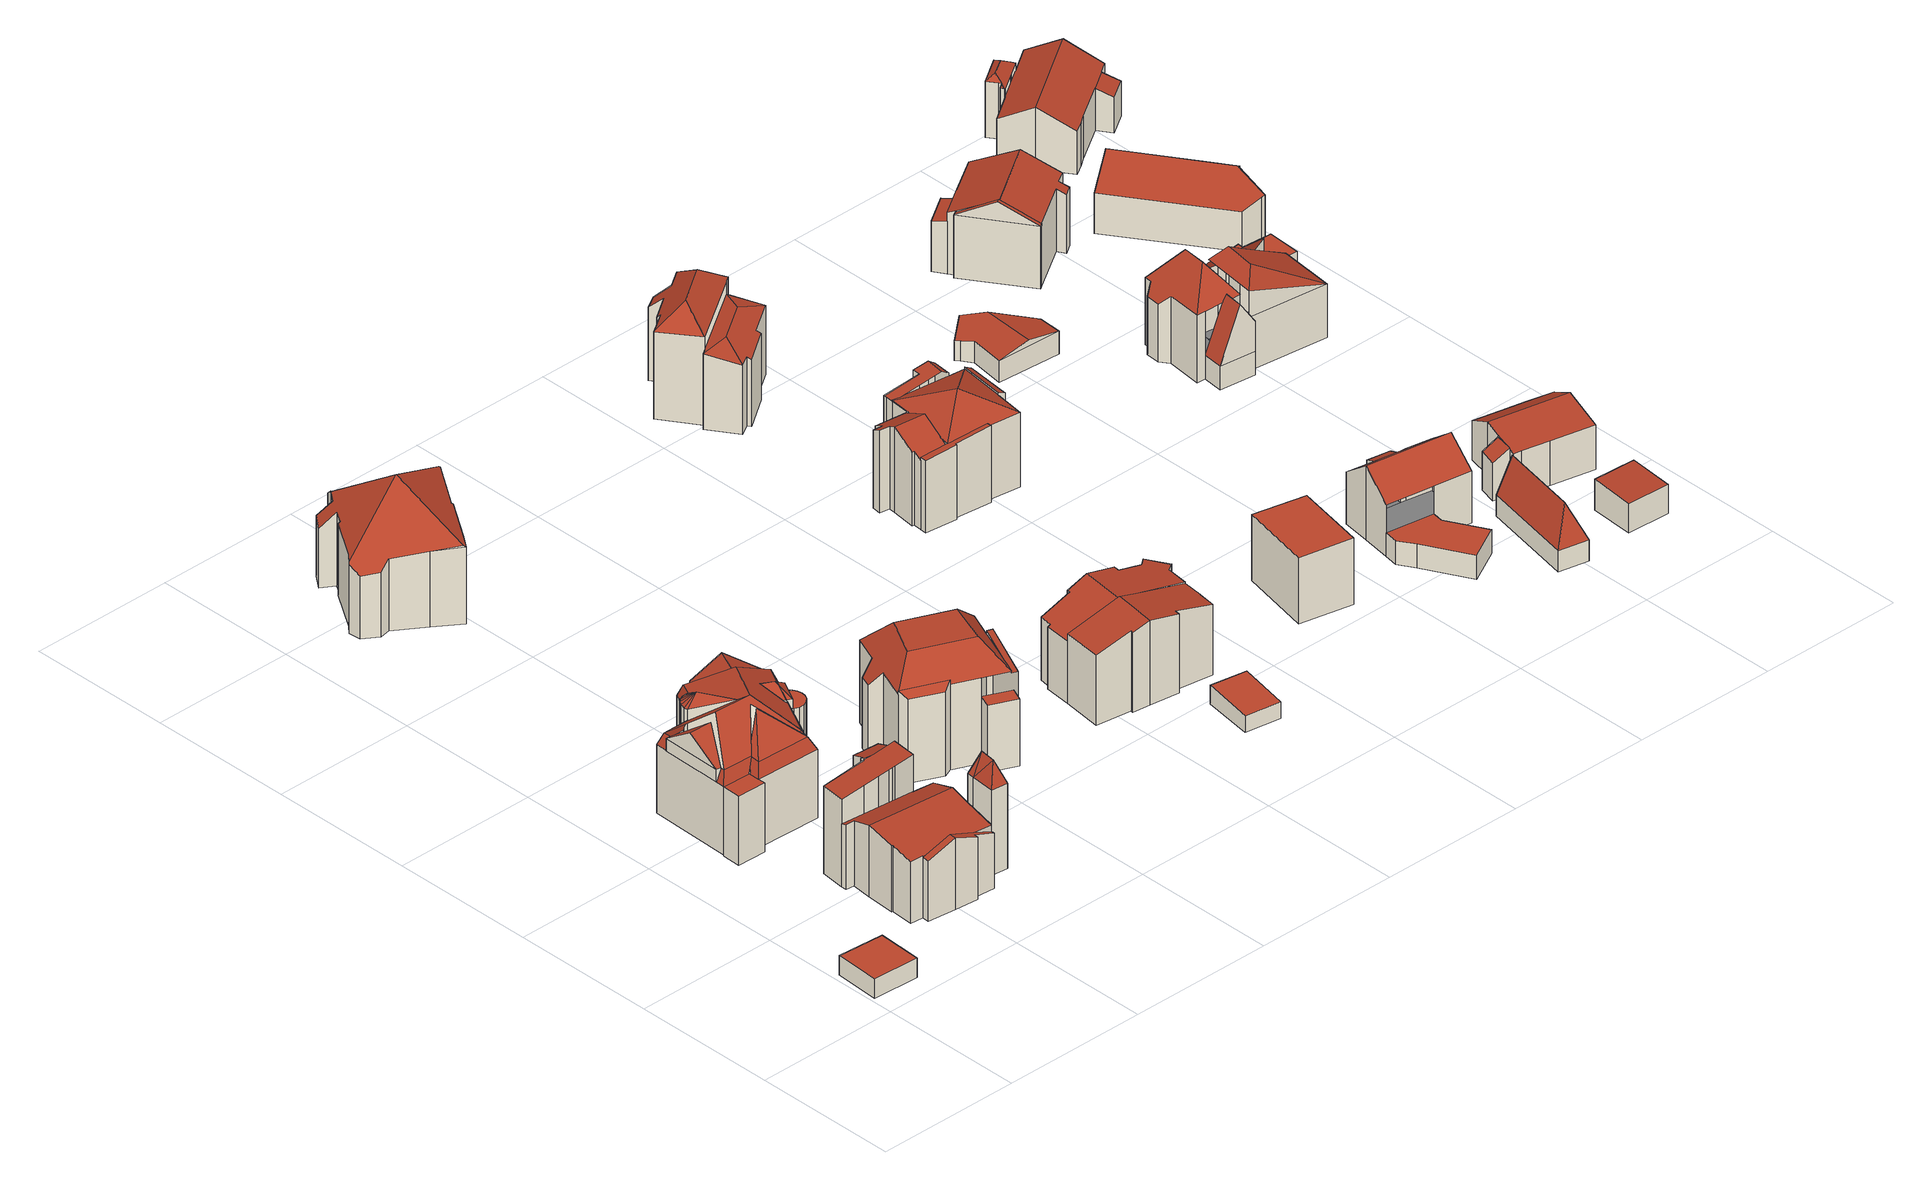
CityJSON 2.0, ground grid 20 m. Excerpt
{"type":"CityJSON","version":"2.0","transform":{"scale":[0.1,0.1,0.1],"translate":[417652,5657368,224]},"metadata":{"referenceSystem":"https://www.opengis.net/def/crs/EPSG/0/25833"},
"CityObjects":{
"building1":{"type":"Building","attributes":{"Dachtyp_tdc":"tdcPolyFlatRoof","Gemeindeschluessel":14612000,"Dachneigung":0,"QualitaetDacherkennung":71,"Geometrietyp2DReferenz":"3000","measuredHeight":2.69,"function":"31001_9998","roofType":"1000"},"geometry":[{"type":"Solid","lod":"2","boundaries":[[[[0,1,2,3]],[[1,4,5,2]],[[4,6,7,5]],[[6,0,3,7]],[[6,4,1,0]],[[3,2,5,7]]]],"semantics":{"surfaces":[{"type":"WallSurface"},{"type":"RoofSurface"},{"type":"GroundSurface"}],"values":[[0,0,0,0,1,2]]}}]},
"building2":{"type":"Building","attributes":{"Gemeindeschluessel":14612000,"Geometrietyp2DReferenz":"3000","function":"31001_9998","roofType":"9999"},"children":["building2-1","building2-2","building2-3","building2-4"]},
"building2-1":{"type":"BuildingPart","attributes":{"Dachtyp_tdc":"tdcGableRoof","Dachneigung":19.27,"QualitaetDacherkennung":55,"Geometrietyp2DReferenz":"3000","measuredHeight":9.85,"roofType":"3100"},"parents":["building2"],"geometry":[{"type":"MultiSurface","lod":"2","boundaries":[[[8,9,10,11]],[[9,12,13,10]],[[12,14,15,13]],[[14,16,17,15]],[[16,18,19,17]],[[18,20,21,19]],[[16,14,12,9,8,22,23]],[[23,24,20,18,16]],[[25,11,10,13,15,17,19,21]]],"semantics":{"surfaces":[{"type":"WallSurface"},{"type":"RoofSurface"},{"type":"GroundSurface"}],"values":[0,0,0,0,0,0,1,1,2]}}]},
"building2-2":{"type":"BuildingPart","attributes":{"Dachtyp_tdc":"tdcPolyFlatRoof","Dachneigung":21.09,"QualitaetDacherkennung":52,"Geometrietyp2DReferenz":"3000","measuredHeight":13.36,"roofType":"2100"},"parents":["building2"],"geometry":[{"type":"MultiSurface","lod":"2","boundaries":[[[26,27,28,29]],[[27,30,31,28]],[[30,32,33,31]],[[34,35,36,37,38]],[[35,39,40,36]],[[39,41,42,40]],[[41,26,29,42]],[[41,39,35,34,43,32,30,27,26]],[[29,28,31,33,37,36,40,42]]],"semantics":{"surfaces":[{"type":"WallSurface"},{"type":"RoofSurface"},{"type":"GroundSurface"}],"values":[0,0,0,0,0,0,0,1,2]}}]},
"building2-3":{"type":"BuildingPart","attributes":{"Dachtyp_tdc":"tdcGableRoof","Dachneigung":10.28,"QualitaetDacherkennung":48,"Geometrietyp2DReferenz":"3000","measuredHeight":9.9,"roofType":"3100"},"parents":["building2"],"geometry":[{"type":"MultiSurface","lod":"2","boundaries":[[[44,45,46,21,20]],[[45,47,48,46]],[[47,49,50,48]],[[49,51,52,50]],[[51,53,54,52]],[[53,55,56,54]],[[55,57,58,56]],[[57,59,60,58]],[[61,62,63,64]],[[62,65,66,63]],[[65,67,68,66]],[[67,69,70,68]],[[69,71,8,11,70]],[[65,62,61,59,57,55,53]],[[53,51,49,47,45,44,24,72,22,71,69,67,65]],[[11,25,21,46,48,50,52,54,56,58,60,64,63,66,68,70]]],"semantics":{"surfaces":[{"type":"WallSurface"},{"type":"RoofSurface"},{"type":"GroundSurface"}],"values":[0,0,0,0,0,0,0,0,0,0,0,0,0,1,1,2]}}]},
"building2-4":{"type":"BuildingPart","attributes":{"Dachtyp_tdc":"tdcPolyFlatRoof","Dachneigung":8.82,"QualitaetDacherkennung":27,"Geometrietyp2DReferenz":"3000","measuredHeight":13.84,"roofType":"2100"},"parents":["building2"],"geometry":[{"type":"MultiSurface","lod":"2","boundaries":[[[73,38,37,74]],[[75,76,61,64,33,32]],[[77,73,74,60,59]],[[77,76,75,43,38,73]],[[74,37,33,64,60]]],"semantics":{"surfaces":[{"type":"WallSurface"},{"type":"RoofSurface"},{"type":"GroundSurface"}],"values":[0,0,0,1,2]}}]},
"building3":{"type":"Building","attributes":{"Gemeindeschluessel":14612000,"QualitaetDacherkennung":100,"Geometrietyp2DReferenz":"3000","function":"31001_9998","roofType":"9999"},"children":["building3-1","building3-2","building3-3","building3-4","building3-5","building3-6","building3-7","building3-8","building3-9","building3-10"]},
"building3-1":{"type":"BuildingPart","attributes":{"Dachtyp_tdc":"tdcLeanToRoof","Dachneigung":0,"QualitaetDacherkennung":100,"Geometrietyp2DReferenz":"3000","measuredHeight":9.57,"roofType":"2100"},"parents":["building3"],"geometry":[{"type":"MultiSurface","lod":"2","boundaries":[[[78,79,80,81]],[[79,82,83,84,80]],[[79,78,85,86,82]],[[84,87,81,80]]],"semantics":{"surfaces":[{"type":"WallSurface"},{"type":"RoofSurface"},{"type":"GroundSurface"}],"values":[0,0,1,2]}}]},
"building3-2":{"type":"BuildingPart","attributes":{"Dachtyp_tdc":"tdcHipAndGableRoof","Dachneigung":44.5,"QualitaetDacherkennung":100,"Geometrietyp2DReferenz":"3000","measuredHeight":3.52,"roofType":"5000"},"parents":["building3"],"geometry":[{"type":"Solid","lod":"2","boundaries":[[[[88,89,90,91]],[[89,92,93,90]],[[92,94,95,93]],[[94,88,91,95]],[[92,89,96]],[[88,94,97]],[[89,88,97,96]],[[94,92,96,97]],[[91,90,93,95]]]],"semantics":{"surfaces":[{"type":"WallSurface"},{"type":"RoofSurface"},{"type":"GroundSurface"}],"values":[[0,0,0,0,1,0,1,1,2]]}}]},
"building3-3":{"type":"BuildingPart","attributes":{"Dachtyp_tdc":"tdcGambrelHipGambrelRoof","Dachneigung":37.08,"QualitaetDacherkennung":100,"Geometrietyp2DReferenz":"3000","measuredHeight":14.64,"roofType":"9999"},"parents":["building3"],"geometry":[{"type":"MultiSurface","lod":"2","boundaries":[[[98,99,100,101]],[[99,85,102,100]],[[86,98,101,103]],[[98,86,104,105,106]],[[99,98,106,107]],[[85,99,107,108]],[[86,85,108,104]],[[107,106,105,109]],[[108,107,109]],[[104,108,109,105]],[[101,100,102,103]]],"semantics":{"surfaces":[{"type":"WallSurface"},{"type":"RoofSurface"},{"type":"GroundSurface"}],"values":[0,0,0,0,1,1,1,1,1,1,2]}}]},
"building3-4":{"type":"BuildingPart","attributes":{"Dachtyp_tdc":"tdcHipAndGableRoof","Dachneigung":48.74,"QualitaetDacherkennung":100,"Geometrietyp2DReferenz":"3000","measuredHeight":4.64,"roofType":"5000"},"parents":["building3"],"geometry":[{"type":"MultiSurface","lod":"2","boundaries":[[[110,111,112]],[[113,110,112,114]],[[111,115,114,112]],[[116,117,118,119]],[[110,113,117,116]],[[113,115,118,117]],[[115,111,119,118]],[[111,110,116,119]]],"semantics":{"surfaces":[{"type":"WallSurface"},{"type":"RoofSurface"},{"type":"GroundSurface"}],"values":[0,1,1,2,0,0,0,0]}}]},
"building3-5":{"type":"BuildingPart","attributes":{"Dachtyp_tdc":"tdcTentRoof","Dachneigung":64.9,"QualitaetDacherkennung":100,"Geometrietyp2DReferenz":"3000","measuredHeight":13.5,"roofType":"4000"},"parents":["building3"],"geometry":[{"type":"MultiSurface","lod":"2","boundaries":[[[120,121,122,123]],[[121,124,125,122]],[[124,126,127,125]],[[126,128,129,127]],[[128,130,131,129]],[[130,132,133,131]],[[132,134,135,133]],[[134,136,137,135]],[[121,120,138]],[[124,121,138]],[[126,124,138]],[[128,126,138]],[[130,128,138]],[[132,130,138]],[[134,132,138]],[[136,134,138]],[[123,122,125,127,129,131,133,135,137]]],"semantics":{"surfaces":[{"type":"WallSurface"},{"type":"RoofSurface"},{"type":"GroundSurface"}],"values":[0,0,0,0,0,0,0,0,1,1,1,1,1,1,1,1,2]}}]},
"building3-6":{"type":"BuildingPart","attributes":{"Dachtyp_tdc":"tdcHipAndGableRoof","Dachneigung":45.6,"QualitaetDacherkennung":100,"Geometrietyp2DReferenz":"3000","measuredHeight":4.88,"roofType":"5000"},"parents":["building3"],"geometry":[{"type":"MultiSurface","lod":"2","boundaries":[[[139,140,141,142]],[[140,143,144,141]],[[143,145,146,144]],[[145,139,142,146]],[[139,145,147]],[[140,139,147,148]],[[145,143,148,147]],[[142,141,144,146]]],"semantics":{"surfaces":[{"type":"WallSurface"},{"type":"RoofSurface"},{"type":"GroundSurface"}],"values":[0,0,0,0,0,1,1,2]}}]},
"building3-7":{"type":"BuildingPart","attributes":{"Dachtyp_tdc":"tdcPolyFlatRoof","Dachneigung":0,"QualitaetDacherkennung":100,"Geometrietyp2DReferenz":"3000","measuredHeight":9.81,"roofType":"1000"},"parents":["building3"],"geometry":[{"type":"Solid","lod":"2","boundaries":[[[[149,150,151,152]],[[150,153,154,151]],[[153,155,156,154]],[[155,157,158,156]],[[157,159,160,158]],[[159,161,162,160]],[[161,163,164,162]],[[163,165,166,164]],[[165,167,168,166]],[[167,169,170,168]],[[169,171,172,170]],[[171,149,152,172]],[[171,169,167,165,163,161,159,157,155,153,150,149]],[[152,151,154,156,158,160,162,164,166,168,170,172]]]],"semantics":{"surfaces":[{"type":"WallSurface"},{"type":"RoofSurface"},{"type":"GroundSurface"}],"values":[[0,0,0,0,0,0,0,0,0,0,0,0,1,2]]}}]},
"building3-8":{"type":"BuildingPart","attributes":{"Dachtyp_tdc":"tdcFreeFormRoof","Dachneigung":37.07,"QualitaetDacherkennung":100,"Geometrietyp2DReferenz":"3000","measuredHeight":13.5,"roofType":"5000"},"parents":["building3"],"geometry":[{"type":"MultiSurface","lod":"2","boundaries":[[[136,173,174,137]],[[173,120,123,174]],[[138,120,173]],[[138,173,136]],[[137,174,123]]],"semantics":{"surfaces":[{"type":"WallSurface"},{"type":"RoofSurface"},{"type":"GroundSurface"}],"values":[0,0,1,1,2]}}]},
"building3-9":{"type":"BuildingPart","attributes":{"Dachtyp_tdc":"tdcGambrelHipGambrelRoof","Dachneigung":36.85,"QualitaetDacherkennung":100,"Geometrietyp2DReferenz":"3000","measuredHeight":15.14,"roofType":"9999"},"parents":["building3"],"geometry":[{"type":"MultiSurface","lod":"2","boundaries":[[[82,175,176,83]],[[175,177,178,179,176]],[[98,177,180,181,182]],[[82,86,98,182,183]],[[175,82,183,115,113,184]],[[177,175,184,180]],[[183,182,181,185]],[[180,184,185,181]],[[101,103,83,176,179]]],"semantics":{"surfaces":[{"type":"WallSurface"},{"type":"RoofSurface"},{"type":"GroundSurface"}],"values":[0,0,0,1,1,1,1,1,2]}}]},
"building3-10":{"type":"BuildingPart","attributes":{"Dachtyp_tdc":"tdcGambrelHipGambrelRoof","Dachneigung":35.86,"QualitaetDacherkennung":100,"Geometrietyp2DReferenz":"3000","measuredHeight":14.86,"roofType":"9999"},"parents":["building3"],"geometry":[{"type":"MultiSurface","lod":"2","boundaries":[[[177,186,187,178]],[[186,188,189,187]],[[188,98,190,189]],[[177,98,182,181,180]],[[186,177,180,191]],[[188,186,191,143,140,192]],[[98,188,192,182]],[[191,180,181,193]],[[182,192,193,181]],[[178,187,189,190]]],"semantics":{"surfaces":[{"type":"WallSurface"},{"type":"RoofSurface"},{"type":"GroundSurface"}],"values":[0,0,0,0,1,1,1,1,1,2]}}]},
"building4":{"type":"Building","attributes":{"Dachtyp_tdc":"tdcFreeFormRoof","Gemeindeschluessel":14612000,"Dachneigung":69.47,"QualitaetDacherkennung":10,"Geometrietyp2DReferenz":"3000","measuredHeight":14.98,"function":"31001_9998","roofType":"5000"},"geometry":[{"type":"Solid","lod":"2","boundaries":[[[[194,195,196,197]],[[195,198,199,196]],[[198,200,201,199]],[[200,202,203,201]],[[202,194,197,203]],[[204,205,202,200]],[[204,200,198]],[[195,204,198]],[[195,205,204]],[[205,195,194]],[[205,194,202]],[[197,196,199,201,203]]]],"semantics":{"surfaces":[{"type":"WallSurface"},{"type":"RoofSurface"},{"type":"GroundSurface"}],"values":[[0,0,0,0,0,1,1,1,1,1,1,2]]}}]},
"building5":{"type":"Building","attributes":{"Dachtyp_tdc":"tdcFreeFormRoof","Gemeindeschluessel":14612000,"Dachneigung":39.99,"QualitaetDacherkennung":28,"Geometrietyp2DReferenz":"3000","measuredHeight":16.29,"function":"31001_9998","roofType":"5000"},"geometry":[{"type":"Solid","lod":"2","boundaries":[[[[206,207,208,209]],[[207,210,211,208]],[[210,212,213,211]],[[212,214,215,213]],[[214,216,217,215]],[[216,218,219,217]],[[218,220,221,219]],[[220,222,223,221]],[[222,224,225,223]],[[224,226,227,225]],[[226,228,229,227]],[[228,230,231,229]],[[230,232,233,231]],[[232,234,235,233]],[[234,236,237,235]],[[236,238,239,237]],[[238,240,241,239]],[[240,242,243,241]],[[242,244,245,243]],[[244,246,247,245]],[[246,206,209,247]],[[232,230,248,249,250,238,236,234]],[[240,250,249,251,206,246,244,242]],[[249,252,220,218,216,214,212,210,207,251]],[[248,228,226,224,222,252,249]],[[207,206,251]],[[240,238,250]],[[222,220,252]],[[230,228,248]],[[209,208,211,213,215,217,219,221,223,225,227,229,231,233,235,237,239,241,243,245,247]]]],"semantics":{"surfaces":[{"type":"WallSurface"},{"type":"RoofSurface"},{"type":"GroundSurface"}],"values":[[0,0,0,0,0,0,0,0,0,0,0,0,0,0,0,0,0,0,0,0,0,1,1,1,1,0,0,0,0,2]]}}]},
"building6":{"type":"Building","attributes":{"Gemeindeschluessel":14612000,"Geometrietyp2DReferenz":"3000","function":"31001_9998","roofType":"9999"},"children":["building6-1","building6-2","building6-3","building6-4"]},
"building6-1":{"type":"BuildingPart","attributes":{"Dachtyp_tdc":"tdcPolyFlatRoof","Dachneigung":0,"QualitaetDacherkennung":2,"Geometrietyp2DReferenz":"3000","measuredHeight":9.33,"roofType":"1000"},"parents":["building6"],"geometry":[{"type":"MultiSurface","lod":"2","boundaries":[[[253,254,255,256]],[[254,257,258,255]],[[257,259,260,258]],[[259,257,254,253,261]],[[256,255,258,260,262]]],"semantics":{"surfaces":[{"type":"WallSurface"},{"type":"RoofSurface"},{"type":"GroundSurface"}],"values":[0,0,0,1,2]}}]},
"building6-2":{"type":"BuildingPart","attributes":{"Dachtyp_tdc":"tdcCutTentRoof","Dachneigung":50.12,"QualitaetDacherkennung":56,"Geometrietyp2DReferenz":"3000","measuredHeight":15.21,"roofType":"9999"},"parents":["building6"],"geometry":[{"type":"MultiSurface","lod":"2","boundaries":[[[263,264,265,260,259]],[[266,267,268,269]],[[267,270,271,268]],[[270,272,273,271]],[[272,274,275,273]],[[274,276,277,275]],[[276,278,279,277]],[[278,280,281,279]],[[280,282,283,281]],[[282,284,285,283]],[[284,286,287,285]],[[286,288,289,287]],[[288,290,291,289]],[[266,264,263,292,293,294]],[[276,274,272,270,267,266,294,295]],[[288,286,284,282,280,278,276,295,296]],[[292,297,290,288,296,293]],[[296,295,294,293]],[[260,265,269,268,271,273,275,277,279,281,283,285,287,289,291,262]]],"semantics":{"surfaces":[{"type":"WallSurface"},{"type":"RoofSurface"},{"type":"GroundSurface"}],"values":[0,0,0,0,0,0,0,0,0,0,0,0,0,1,1,1,1,1,2]}}]},
"building6-3":{"type":"BuildingPart","attributes":{"Dachtyp_tdc":"tdcPolyFlatRoof","Dachneigung":2.73,"QualitaetDacherkennung":39,"Geometrietyp2DReferenz":"3000","measuredHeight":12.18,"roofType":"2100"},"parents":["building6"],"geometry":[{"type":"MultiSurface","lod":"2","boundaries":[[[298,299,300,291,290]],[[299,301,302,300]],[[301,299,298,297,303]],[[262,291,300,302,256]]],"semantics":{"surfaces":[{"type":"WallSurface"},{"type":"RoofSurface"},{"type":"GroundSurface"}],"values":[0,0,1,2]}}]},
"building6-4":{"type":"BuildingPart","attributes":{"Dachtyp_tdc":"tdcPolyFlatRoof","Dachneigung":41.96,"QualitaetDacherkennung":43,"Geometrietyp2DReferenz":"3000","measuredHeight":12.52,"roofType":"2100"},"parents":["building6"],"geometry":[{"type":"MultiSurface","lod":"2","boundaries":[[[304,305,266,269,306]],[[307,308,309,265,264]],[[308,304,306,309]],[[308,307,305,304]],[[306,269,265,309]]],"semantics":{"surfaces":[{"type":"WallSurface"},{"type":"RoofSurface"},{"type":"GroundSurface"}],"values":[0,0,0,1,2]}}]},
"building7":{"type":"Building","attributes":{"Dachtyp_tdc":"tdcPolyFlatRoof","Gemeindeschluessel":14612000,"Dachneigung":2.72,"QualitaetDacherkennung":72,"Geometrietyp2DReferenz":"3000","measuredHeight":2.63,"function":"31001_9998","roofType":"2100"},"geometry":[{"type":"Solid","lod":"2","boundaries":[[[[310,311,312,313]],[[311,314,315,312]],[[311,310,316,314]],[[315,317,313,312]],[[314,316,317,315]],[[316,310,313,317]]]],"semantics":{"surfaces":[{"type":"WallSurface"},{"type":"RoofSurface"},{"type":"GroundSurface"}],"values":[[0,0,1,2,0,0]]}}]},
"building8":{"type":"Building","attributes":{"Gemeindeschluessel":14612000,"Geometrietyp2DReferenz":"3000","function":"31001_9998","roofType":"9999"},"children":["building8-1","building8-2","building8-3"]},
"building8-1":{"type":"BuildingPart","attributes":{"Dachtyp_tdc":"tdcGableRoof","Dachneigung":12.06,"QualitaetDacherkennung":39,"Geometrietyp2DReferenz":"3000","measuredHeight":11.84,"roofType":"3100"},"parents":["building8"],"geometry":[{"type":"MultiSurface","lod":"2","boundaries":[[[318,319,320,321]],[[319,322,323,320]],[[322,324,325,323]],[[324,326,327,325]],[[326,328,329,327]],[[328,330,331,329]],[[330,332,333,334,331]],[[335,318,321,336,337]],[[338,339,340,341,332,330,328,326,324]],[[324,322,319,318,335,342,343,338]],[[321,320,323,325,327,329,331,334,344,345,346,336]]],"semantics":{"surfaces":[{"type":"WallSurface"},{"type":"RoofSurface"},{"type":"GroundSurface"}],"values":[0,0,0,0,0,0,0,0,1,1,2]}}]},
"building8-2":{"type":"BuildingPart","attributes":{"Dachtyp_tdc":"tdcPolyFlatRoof","Dachneigung":8.3,"QualitaetDacherkennung":58,"Geometrietyp2DReferenz":"3000","measuredHeight":7.48,"roofType":"2100"},"parents":["building8"],"geometry":[{"type":"MultiSurface","lod":"2","boundaries":[[[347,348,349,350]],[[348,337,336,349]],[[351,347,350,346]],[[351,337,348,347]],[[350,349,336,346]]],"semantics":{"surfaces":[{"type":"WallSurface"},{"type":"RoofSurface"},{"type":"GroundSurface"}],"values":[0,0,0,1,2]}}]},
"building8-3":{"type":"BuildingPart","attributes":{"Dachtyp_tdc":"tdcFreeFormRoof","Dachneigung":10.5,"QualitaetDacherkennung":37,"Geometrietyp2DReferenz":"3000","measuredHeight":11.83,"roofType":"5000"},"parents":["building8"],"geometry":[{"type":"MultiSurface","lod":"2","boundaries":[[[352,353,354,355]],[[353,356,357,354]],[[356,358,359,357]],[[358,360,346,359]],[[333,361,362,334]],[[361,363,364,362]],[[363,365,366,364]],[[365,367,368,366]],[[367,369,370,368]],[[369,371,372,370]],[[371,373,374,372]],[[373,375,376,374]],[[375,352,355,376]],[[371,369,367,365,363,361,333,341,340]],[[340,339,338,343,360,358,356,353,352,375,373,371]],[[355,354,357,359,346,345,344,334,362,364,366,368,370,372,374,376]]],"semantics":{"surfaces":[{"type":"WallSurface"},{"type":"RoofSurface"},{"type":"GroundSurface"}],"values":[0,0,0,0,0,0,0,0,0,0,0,0,0,1,1,2]}}]},
"building9":{"type":"Building","attributes":{"Gemeindeschluessel":14612000,"Geometrietyp2DReferenz":"3000","function":"31001_9998","roofType":"9999"},"children":["building9-1","building9-2","building9-3","building9-4","building9-5"]},
"building9-1":{"type":"BuildingPart","attributes":{"Dachtyp_tdc":"tdcGableRoof","Dachneigung":11.15,"QualitaetDacherkennung":34,"Geometrietyp2DReferenz":"3000","measuredHeight":11.67,"roofType":"3100"},"parents":["building9"],"geometry":[{"type":"MultiSurface","lod":"2","boundaries":[[[377,378,379,380]],[[378,381,382,379]],[[381,383,384,382]],[[383,385,386,384]],[[385,387,388,386]],[[387,389,390,388]],[[389,391,392,393,390]],[[387,385,383,381,378,377,394,395,396]],[[396,391,389,387]],[[397,380,379,382,384,386,388,390,393]]],"semantics":{"surfaces":[{"type":"WallSurface"},{"type":"RoofSurface"},{"type":"GroundSurface"}],"values":[0,0,0,0,0,0,0,1,1,2]}}]},
"building9-2":{"type":"BuildingPart","attributes":{"Dachtyp_tdc":"tdcGableRoof","Dachneigung":27.21,"QualitaetDacherkennung":69,"Geometrietyp2DReferenz":"3000","measuredHeight":11.93,"roofType":"3100"},"parents":["building9"],"geometry":[{"type":"MultiSurface","lod":"2","boundaries":[[[398,399,400,401]],[[399,402,403,400]],[[402,404,405,403]],[[404,406,407,405]],[[406,408,409,407]],[[408,410,411,409]],[[410,412,413,411]],[[412,414,415,413]],[[416,398,401,417]],[[418,419,414,412,410,408,406,404,402]],[[402,399,398,416,420,421,418]],[[401,400,403,405,407,409,411,413,415,422,423,417]]],"semantics":{"surfaces":[{"type":"WallSurface"},{"type":"RoofSurface"},{"type":"GroundSurface"}],"values":[0,0,0,0,0,0,0,0,0,1,1,2]}}]},
"building9-3":{"type":"BuildingPart","attributes":{"Dachtyp_tdc":"tdcTentRoof","Dachneigung":24.43,"QualitaetDacherkennung":68,"Geometrietyp2DReferenz":"3000","measuredHeight":13.03,"roofType":"3500"},"parents":["building9"],"geometry":[{"type":"MultiSurface","lod":"2","boundaries":[[[392,424,425,393]],[[426,427,428,429]],[[427,430,431,428]],[[432,377,380,415,414]],[[433,434,395,435,436,437,438]],[[427,439,438,437]],[[440,430,427,437]],[[440,437,436,441]],[[440,441,432,419,442,421]],[[432,441,436,435,377]],[[430,440,443]],[[426,439,427]],[[392,433,438,424]],[[393,425,429,428,431,423,422,415,380,397]]],"semantics":{"surfaces":[{"type":"WallSurface"},{"type":"RoofSurface"},{"type":"GroundSurface"}],"values":[0,0,0,0,1,1,1,1,0,0,0,0,0,2]}}]},
"building9-4":{"type":"BuildingPart","attributes":{"Dachtyp_tdc":"tdcPolyFlatRoof","Dachneigung":3.84,"QualitaetDacherkennung":15,"Geometrietyp2DReferenz":"3000","measuredHeight":10.7,"roofType":"2100"},"parents":["building9"],"geometry":[{"type":"MultiSurface","lod":"2","boundaries":[[[444,445,446,431,430]],[[445,447,448,446]],[[447,449,450,448]],[[449,451,452,450]],[[451,453,416,417,452]],[[453,451,449,447,445,444,443,440]],[[431,446,448,450,452,417,423]]],"semantics":{"surfaces":[{"type":"WallSurface"},{"type":"RoofSurface"},{"type":"GroundSurface"}],"values":[0,0,0,0,0,1,2]}}]},
"building9-5":{"type":"BuildingPart","attributes":{"Dachtyp_tdc":"tdcPolyFlatRoof","Dachneigung":26.75,"QualitaetDacherkennung":80,"Geometrietyp2DReferenz":"3000","measuredHeight":10.81,"roofType":"2100"},"parents":["building9"],"geometry":[{"type":"MultiSurface","lod":"2","boundaries":[[[454,455,439,426,429,456]],[[457,458,459,425,424,438]],[[458,454,456,459]],[[458,457,455,454]],[[456,429,425,459]]],"semantics":{"surfaces":[{"type":"WallSurface"},{"type":"RoofSurface"},{"type":"GroundSurface"}],"values":[0,0,0,1,2]}}]},
"building10":{"type":"Building","attributes":{"Dachtyp_tdc":"tdcPolyFlatRoof","Gemeindeschluessel":14612000,"Dachneigung":0,"QualitaetDacherkennung":77,"Geometrietyp2DReferenz":"3000","measuredHeight":9.2,"function":"31001_9998","roofType":"1000"},"geometry":[{"type":"Solid","lod":"2","boundaries":[[[[460,461,462,463]],[[461,464,465,462]],[[464,466,467,465]],[[466,460,463,467]],[[466,464,461,460]],[[463,462,465,467]]]],"semantics":{"surfaces":[{"type":"WallSurface"},{"type":"RoofSurface"},{"type":"GroundSurface"}],"values":[[0,0,0,0,1,2]]}}]},
"building11":{"type":"Building","attributes":{"Gemeindeschluessel":14612000,"Geometrietyp2DReferenz":"3000","function":"31001_9998","roofType":"9999"},"children":["building11-1","building11-2"]},
"building11-1":{"type":"BuildingPart","attributes":{"Dachtyp_tdc":"tdcHipRoof","Dachneigung":24.07,"QualitaetDacherkennung":30,"Geometrietyp2DReferenz":"3000","measuredHeight":10.84,"roofType":"3200"},"parents":["building11"],"geometry":[{"type":"MultiSurface","lod":"2","boundaries":[[[468,469,470,471]],[[469,472,473,470]],[[472,474,475,473]],[[474,476,477,475]],[[476,478,479,477]],[[478,480,481,479]],[[480,482,483,481]],[[484,468,471,485]],[[480,478,486]],[[468,484,487]],[[478,476,474,472,469,468,487,486]],[[484,482,480,486,487]],[[471,470,473,475,477,479,481,483,485]]],"semantics":{"surfaces":[{"type":"WallSurface"},{"type":"RoofSurface"},{"type":"GroundSurface"}],"values":[0,0,0,0,0,0,0,0,1,1,1,1,2]}}]},
"building11-2":{"type":"BuildingPart","attributes":{"Dachtyp_tdc":"tdcHipRoof","Dachneigung":41.54,"QualitaetDacherkennung":69,"Geometrietyp2DReferenz":"3000","measuredHeight":14.87,"roofType":"3200"},"parents":["building11"],"geometry":[{"type":"MultiSurface","lod":"2","boundaries":[[[488,489,490,491]],[[489,492,493,490]],[[492,494,495,493]],[[494,496,497,495]],[[496,498,499,497]],[[498,500,501,499]],[[500,502,503,501]],[[502,504,505,503]],[[504,506,484,485,505]],[[507,488,491,483,482]],[[504,502,508]],[[488,507,509]],[[502,500,498,496,494,492,489,488,509,508]],[[507,506,504,508,509]],[[491,490,493,495,497,499,501,503,505,485,483]]],"semantics":{"surfaces":[{"type":"WallSurface"},{"type":"RoofSurface"},{"type":"GroundSurface"}],"values":[0,0,0,0,0,0,0,0,0,0,1,1,1,1,2]}}]},
"building12":{"type":"Building","attributes":{"Gemeindeschluessel":14612000,"Geometrietyp2DReferenz":"3000","function":"31001_9998","roofType":"9999"},"children":["building12-1","building12-2","building12-3"]},
"building12-1":{"type":"BuildingPart","attributes":{"Dachtyp_tdc":"tdcPolyFlatRoof","Dachneigung":0,"QualitaetDacherkennung":55,"Geometrietyp2DReferenz":"3000","measuredHeight":3.26,"roofType":"1000"},"parents":["building12"],"geometry":[{"type":"MultiSurface","lod":"2","boundaries":[[[510,511,512,513]],[[511,514,515,512]],[[514,516,517,515]],[[516,518,519,517]],[[518,520,521,519]],[[520,522,523,521]],[[522,520,518,516,514,511,510]],[[513,512,515,517,519,521,523]]],"semantics":{"surfaces":[{"type":"WallSurface"},{"type":"RoofSurface"},{"type":"GroundSurface"}],"values":[0,0,0,0,0,0,1,2]}}]},
"building12-2":{"type":"BuildingPart","attributes":{"Dachtyp_tdc":"tdcPolyFlatRoof","Dachneigung":24.43,"QualitaetDacherkennung":81,"Geometrietyp2DReferenz":"3000","measuredHeight":6.92,"roofType":"2100"},"parents":["building12"],"geometry":[{"type":"MultiSurface","lod":"2","boundaries":[[[524,525,526,527]],[[525,528,529,526]],[[528,530,531,529]],[[530,532,533,531]],[[530,528,525,524,532]],[[527,526,529,531,533]]],"semantics":{"surfaces":[{"type":"WallSurface"},{"type":"RoofSurface"},{"type":"GroundSurface"}],"values":[0,0,0,0,1,2]}}]},
"building12-3":{"type":"BuildingPart","attributes":{"Dachtyp_tdc":"tdcGableRoof","Dachneigung":38.23,"QualitaetDacherkennung":68,"Geometrietyp2DReferenz":"3000","measuredHeight":10.31,"roofType":"3100"},"parents":["building12"],"geometry":[{"type":"MultiSurface","lod":"2","boundaries":[[[534,535,536,533,532]],[[535,537,538,536]],[[537,539,540,538]],[[539,541,542,540]],[[541,543,510,513,542]],[[544,523,522]],[[544,545,546,523]],[[545,547,548,546]],[[547,549,527,548]],[[549,524,527]],[[545,544,543,541,539]],[[539,537,535,534,549,547,545]],[[533,536,538,540,542,513,523,546,548,527]]],"semantics":{"surfaces":[{"type":"WallSurface"},{"type":"RoofSurface"},{"type":"GroundSurface"}],"values":[0,0,0,0,0,0,0,0,0,0,1,1,2]}}]},
"building13":{"type":"Building","attributes":{"Dachtyp_tdc":"tdcFreeFormRoof","Gemeindeschluessel":14612000,"Dachneigung":66.73,"QualitaetDacherkennung":16,"Geometrietyp2DReferenz":"3000","measuredHeight":7.75,"function":"31001_9998","roofType":"5000"},"geometry":[{"type":"Solid","lod":"2","boundaries":[[[[550,551,552,553]],[[551,554,555,552]],[[554,556,557,555]],[[556,550,553,557]],[[558,559,556,554]],[[558,554,551]],[[559,558,551,550]],[[559,550,556]],[[553,552,555,557]]]],"semantics":{"surfaces":[{"type":"WallSurface"},{"type":"RoofSurface"},{"type":"GroundSurface"}],"values":[[0,0,0,0,1,0,1,1,2]]}}]},
"building14":{"type":"Building","attributes":{"Dachtyp_tdc":"tdcFreeFormRoof","Gemeindeschluessel":14612000,"Dachneigung":13.6,"QualitaetDacherkennung":68,"Geometrietyp2DReferenz":"3000","measuredHeight":4.07,"function":"31001_9998","roofType":"5000"},"geometry":[{"type":"Solid","lod":"2","boundaries":[[[[560,561,562,563]],[[561,564,565,562]],[[564,566,567,565]],[[566,568,569,567]],[[568,570,571,569]],[[570,572,573,571]],[[572,560,563,573]],[[572,570,568,566,564,574,575]],[[561,560,575,574]],[[564,561,574]],[[560,572,575]],[[563,562,565,567,569,571,573]]]],"semantics":{"surfaces":[{"type":"WallSurface"},{"type":"RoofSurface"},{"type":"GroundSurface"}],"values":[[0,0,0,0,0,0,0,1,1,0,0,2]]}}]},
"building15":{"type":"Building","attributes":{"Gemeindeschluessel":14612000,"Geometrietyp2DReferenz":"3000","function":"31001_9998","roofType":"9999"},"children":["building15-1","building15-2"]},
"building15-1":{"type":"BuildingPart","attributes":{"Dachtyp_tdc":"tdcPolyFlatRoof","Dachneigung":28.81,"QualitaetDacherkennung":45,"Geometrietyp2DReferenz":"3000","measuredHeight":6.5,"roofType":"2100"},"parents":["building15"],"geometry":[{"type":"MultiSurface","lod":"2","boundaries":[[[576,577,578,579,580]],[[577,581,582,578]],[[581,583,584,582]],[[583,581,577,576,585]],[[579,578,582,584]]],"semantics":{"surfaces":[{"type":"WallSurface"},{"type":"RoofSurface"},{"type":"GroundSurface"}],"values":[0,0,0,1,2]}}]},
"building15-2":{"type":"BuildingPart","attributes":{"Dachtyp_tdc":"tdcGableRoof","Dachneigung":11.17,"QualitaetDacherkennung":34,"Geometrietyp2DReferenz":"3000","measuredHeight":7.39,"roofType":"3100"},"parents":["building15"],"geometry":[{"type":"MultiSurface","lod":"2","boundaries":[[[586,587,588,589]],[[587,580,579,588]],[[590,584,583]],[[590,591,592,584]],[[591,593,594,592]],[[593,595,596,594]],[[595,597,598,596]],[[597,599,600,598]],[[599,601,602,600]],[[601,603,604,602]],[[603,605,606,604]],[[605,586,589,606]],[[601,599,597,595,593,591]],[[591,590,585,580,587,586,605,603,601]],[[589,588,579,584,592,594,596,598,600,602,604,606]]],"semantics":{"surfaces":[{"type":"WallSurface"},{"type":"RoofSurface"},{"type":"GroundSurface"}],"values":[0,0,0,0,0,0,0,0,0,0,0,0,1,1,2]}}]},
"building16":{"type":"Building","attributes":{"Dachtyp_tdc":"tdcPolyFlatRoof","Gemeindeschluessel":14612000,"Dachneigung":2.85,"QualitaetDacherkennung":90,"Geometrietyp2DReferenz":"3000","measuredHeight":4.26,"function":"31001_9998","roofType":"2100"},"geometry":[{"type":"Solid","lod":"2","boundaries":[[[[607,608,609,610]],[[608,611,612,609]],[[611,613,614,612]],[[613,607,610,614]],[[613,611,608,607]],[[610,609,612,614]]]],"semantics":{"surfaces":[{"type":"WallSurface"},{"type":"RoofSurface"},{"type":"GroundSurface"}],"values":[[0,0,0,0,1,2]]}}]},
"building17":{"type":"Building","attributes":{"Gemeindeschluessel":14612000,"Geometrietyp2DReferenz":"3000","function":"31001_9998","roofType":"9999"},"children":["building17-1","building17-2","building17-3"]},
"building17-1":{"type":"BuildingPart","attributes":{"Dachtyp_tdc":"tdcPolyFlatRoof","Dachneigung":7.18,"QualitaetDacherkennung":63,"Geometrietyp2DReferenz":"3000","measuredHeight":7.27,"roofType":"2100"},"parents":["building17"],"geometry":[{"type":"MultiSurface","lod":"2","boundaries":[[[615,616,617,618]],[[619,620,621,622]],[[620,615,618,621]],[[620,619,616,615]],[[618,617,622,621]]],"semantics":{"surfaces":[{"type":"WallSurface"},{"type":"RoofSurface"},{"type":"GroundSurface"}],"values":[0,0,0,1,2]}}]},
"building17-2":{"type":"BuildingPart","attributes":{"Dachtyp_tdc":"tdcGableRoof","Dachneigung":23.87,"QualitaetDacherkennung":75,"Geometrietyp2DReferenz":"3000","measuredHeight":11.2,"roofType":"3100"},"parents":["building17"],"geometry":[{"type":"MultiSurface","lod":"2","boundaries":[[[623,624,619,622,625,626]],[[627,628,629,617,616]],[[628,630,631,629]],[[632,633,634,635]],[[636,637,638,639]],[[637,632,635,638]],[[630,640,641,631]],[[640,642,643,641]],[[642,636,639,643]],[[630,628,627,624,623,644,645]],[[645,633,632,637,636,642,640,630]],[[639,638,635,634,646,625,622,617,629,631,641,643]]],"semantics":{"surfaces":[{"type":"WallSurface"},{"type":"RoofSurface"},{"type":"GroundSurface"}],"values":[0,0,0,0,0,0,0,0,0,1,1,2]}}]},
"building17-3":{"type":"BuildingPart","attributes":{"Dachtyp_tdc":"tdcGableRoof","Dachneigung":27,"QualitaetDacherkennung":36,"Geometrietyp2DReferenz":"3000","measuredHeight":11.3,"roofType":"3100"},"parents":["building17"],"geometry":[{"type":"MultiSurface","lod":"2","boundaries":[[[647,626,625,648]],[[649,650,634,633]],[[649,647,648,650]],[[647,649,651]],[[626,647,651,652,644]],[[649,633,652,651]],[[648,625,646,634,650]]],"semantics":{"surfaces":[{"type":"WallSurface"},{"type":"RoofSurface"},{"type":"GroundSurface"}],"values":[0,0,0,0,1,1,2]}}]},
"building18":{"type":"Building","attributes":{"Gemeindeschluessel":14612000,"Geometrietyp2DReferenz":"3000","function":"31001_9998","roofType":"9999"},"children":["building18-1","building18-2","building18-3","building18-4"]},
"building18-1":{"type":"BuildingPart","attributes":{"Dachtyp_tdc":"tdcGableRoof","Dachneigung":67.67,"QualitaetDacherkennung":13,"Geometrietyp2DReferenz":"3000","measuredHeight":10.54,"roofType":"3100"},"parents":["building18"],"geometry":[{"type":"MultiSurface","lod":"2","boundaries":[[[653,654,655,656]],[[657,658,659,660,661]],[[653,656,658,657]],[[656,662,659,658]],[[662,663,660,659]],[[664,665,666,667,655,654]],[[662,667,666,668,663]],[[656,655,667,662]],[[669,654,653]]],"semantics":{"surfaces":[{"type":"WallSurface"},{"type":"GroundSurface"},{"type":"RoofSurface"}],"values":[0,1,0,0,0,2,2,0,0]}}]},
"building18-2":{"type":"BuildingPart","attributes":{"Dachtyp_tdc":"tdcHipAndGableRoof","Dachneigung":27.59,"QualitaetDacherkennung":24,"Geometrietyp2DReferenz":"3000","measuredHeight":11.64,"roofType":"5000"},"parents":["building18"],"geometry":[{"type":"MultiSurface","lod":"2","boundaries":[[[670,669,653,657,671]],[[672,673,674,675]],[[673,670,671,674]],[[676,670,677]],[[673,678,679,680,677,670]],[[676,677,680,681]],[[672,678,673]],[[670,676,669]],[[671,657,661,682,675,674]]],"semantics":{"surfaces":[{"type":"WallSurface"},{"type":"RoofSurface"},{"type":"GroundSurface"}],"values":[0,0,0,1,1,1,0,0,2]}}]},
"building18-3":{"type":"BuildingPart","attributes":{"Dachtyp_tdc":"tdcHipRoof","Dachneigung":52.33,"QualitaetDacherkennung":62,"Geometrietyp2DReferenz":"3000","measuredHeight":13.58,"roofType":"3200"},"parents":["building18"],"geometry":[{"type":"MultiSurface","lod":"2","boundaries":[[[683,684,685,686]],[[684,687,688,685]],[[687,689,690,688]],[[689,691,692,690]],[[691,693,694,695,692]],[[696,697,698,660,663]],[[697,699,700,698]],[[699,701,702,700]],[[701,683,686,702]],[[697,696,668,665,703,704]],[[689,687,705]],[[703,706,707,693,691,689,705,704]],[[687,684,683,701,699,697,704,705]],[[686,685,688,690,692,695,682,661,660,698,700,702]]],"semantics":{"surfaces":[{"type":"WallSurface"},{"type":"RoofSurface"},{"type":"GroundSurface"}],"values":[0,0,0,0,0,0,0,0,0,1,1,1,1,2]}}]},
"building18-4":{"type":"BuildingPart","attributes":{"Dachtyp_tdc":"tdcPolyFlatRoof","Dachneigung":56.08,"QualitaetDacherkennung":45,"Geometrietyp2DReferenz":"3000","measuredHeight":10.69,"roofType":"2100"},"parents":["building18"],"geometry":[{"type":"MultiSurface","lod":"2","boundaries":[[[708,709,710,692]],[[709,711,712,710]],[[711,713,714,712]],[[713,715,716,714]],[[715,717,718,716]],[[717,719,720,718]],[[719,721,722,720]],[[721,723,678,672,675,722]],[[694,708,692,695]],[[694,707,724,679,723,721,719,717,715,713,711,709,708]],[[692,710,712,714,716,718,720,722,675,682,695]]],"semantics":{"surfaces":[{"type":"WallSurface"},{"type":"RoofSurface"},{"type":"GroundSurface"}],"values":[0,0,0,0,0,0,0,0,0,1,2]}}]},
"building19":{"type":"Building","attributes":{"Dachtyp_tdc":"tdcPolyFlatRoof","Gemeindeschluessel":14612000,"Dachneigung":0,"QualitaetDacherkennung":82,"Geometrietyp2DReferenz":"3000","measuredHeight":3.3,"function":"31001_9998","roofType":"1000"},"geometry":[{"type":"Solid","lod":"2","boundaries":[[[[725,726,727,728]],[[726,729,730,727]],[[729,731,732,730]],[[731,733,734,732]],[[733,735,736,734]],[[735,725,728,736]],[[735,733,731,729,726,725]],[[728,727,730,732,734,736]]]],"semantics":{"surfaces":[{"type":"WallSurface"},{"type":"RoofSurface"},{"type":"GroundSurface"}],"values":[[0,0,0,0,0,0,1,2]]}}]},
"building20":{"type":"Building","attributes":{"Dachtyp_tdc":"tdcPolyFlatRoof","Gemeindeschluessel":14612000,"Dachneigung":19.05,"QualitaetDacherkennung":61,"Geometrietyp2DReferenz":"3000","measuredHeight":7.75,"function":"31001_9998","roofType":"2100"},"geometry":[{"type":"Solid","lod":"2","boundaries":[[[[737,738,739,740]],[[738,741,742,739]],[[741,743,744,742]],[[743,745,746,744]],[[745,747,748,746]],[[747,749,750,748]],[[749,751,752,750]],[[751,737,740,752]],[[751,749,747,745,743,741,738,737]],[[740,739,742,744,746,748,750,752]]]],"semantics":{"surfaces":[{"type":"WallSurface"},{"type":"RoofSurface"},{"type":"GroundSurface"}],"values":[[0,0,0,0,0,0,0,0,1,2]]}}]},
"building21":{"type":"Building","attributes":{"Gemeindeschluessel":14612000,"Geometrietyp2DReferenz":"3000","function":"31001_9998","roofType":"9999"},"children":["building21-1","building21-2","building21-3"]},
"building21-1":{"type":"BuildingPart","attributes":{"Dachtyp_tdc":"tdcFreeFormRoof","Dachneigung":38.77,"QualitaetDacherkennung":8,"Geometrietyp2DReferenz":"3000","measuredHeight":8.55,"roofType":"5000"},"parents":["building21"],"geometry":[{"type":"MultiSurface","lod":"2","boundaries":[[[753,754,755,756]],[[757,758,759]],[[760,761,762,757]],[[758,763,764,759]],[[763,765,766,764]],[[766,754,753]],[[766,753,767,760,757,759,764]],[[755,768,769,770,771,772,773,774,775,756]],[[754,766,768,755]],[[766,765,769,768]],[[765,763,770,769]],[[763,758,771,770]],[[758,757,772,771]],[[757,762,773,772]],[[762,761,774,773]],[[761,760,776,774]],[[767,753,756,775,777]]],"semantics":{"surfaces":[{"type":"WallSurface"},{"type":"RoofSurface"},{"type":"GroundSurface"}],"values":[0,1,1,1,1,1,1,2,0,0,0,0,0,0,0,0,0]}}]},
"building21-2":{"type":"BuildingPart","attributes":{"Dachtyp_tdc":"tdcPolyFlatRoof","Dachneigung":21.66,"QualitaetDacherkennung":63,"Geometrietyp2DReferenz":"3000","measuredHeight":5.84,"roofType":"2100"},"parents":["building21"],"geometry":[{"type":"MultiSurface","lod":"2","boundaries":[[[778,779,780,781]],[[779,782,783,780]],[[782,784,785,783]],[[784,782,779,778]],[[781,780,783,785]]],"semantics":{"surfaces":[{"type":"WallSurface"},{"type":"RoofSurface"},{"type":"GroundSurface"}],"values":[0,0,0,1,2]}}]},
"building21-3":{"type":"BuildingPart","attributes":{"Dachtyp_tdc":"tdcGableRoof","Dachneigung":28.69,"QualitaetDacherkennung":72,"Geometrietyp2DReferenz":"3000","measuredHeight":8.64,"roofType":"3100"},"parents":["building21"],"geometry":[{"type":"MultiSurface","lod":"2","boundaries":[[[776,786,787,774]],[[786,788,789,787]],[[788,790,791,789]],[[790,792,793,791]],[[792,794,781,793]],[[794,778,781]],[[795,785,784]],[[795,796,797,785]],[[796,798,799,797]],[[798,800,801,799]],[[800,802,803,801]],[[802,804,805,803]],[[804,777,775,805]],[[802,800,798,796,795,794,792,790,788]],[[788,786,776,777,804,802]],[[787,789,791,793,781,785,797,799,801,803,805,775,774]]],"semantics":{"surfaces":[{"type":"WallSurface"},{"type":"RoofSurface"},{"type":"GroundSurface"}],"values":[0,0,0,0,0,0,0,0,0,0,0,0,0,1,1,2]}}]}
},
"vertices":[
[6,32,27],[9,94,27],[9,94,0],[6,32,0],[73,90,27],[73,90,0],[70,29,27],[70,29,0],
[233,75,102],[233,71,102],[233,71,25],[233,75,25],[204,73,112],[204,73,25],[204,68,112],[204,68,25],[172,71,124],[172,71,25],[132,75,109],[132,75,25],[133,84,109],[133,84,25],[208,78,111],[173,81,124],[138,84,111],[173,81,25],
[214,243,150],[213,224,157],[213,224,25],[214,243,25],[218,224,157],[218,224,25],[217,219,159],[217,219,25],[172,223,159],[172,228,157],[172,228,25],[172,223,25],[172,223,157],[175,228,157],[175,228,25],[177,246,150],[177,246,25],[186,221,159],
[133,84,111],[133,85,111],[133,85,25],[115,86,111],[115,86,25],[117,118,117],[117,118,25],[115,118,117],[115,118,25],[118,158,124],[118,158,25],[121,186,115],[121,186,25],[109,187,115],[109,187,25],[109,194,113],[109,194,25],[214,185,112],[243,182,112],[243,182,25],[214,185,25],[240,147,124],[240,147,25],[237,119,119],[237,119,25],[236,109,117],[236,109,25],[233,75,111],[173,81,111],
[113,228,147],[113,228,25],[217,219,164],[214,185,164],[109,194,147],
[94,306,121],[54,307,121],[54,307,25],[94,306,25],[55,333,121],[55,333,26],[55,333,25],[94,316,121],[94,331,121],[94,331,25],
[218,418,143],[229,413,143],[229,413,124],[218,418,124],[213,383,143],[213,383,124],[203,389,143],[203,389,124],[206,405,160],[190,414,160],
[186,328,121],[185,313,121],[185,313,26],[186,328,26],[94,316,26],[94,331,26],[103,337,138],[141,378,172],[178,335,138],[177,321,138],[102,324,138],[140,368,172],
[58,431,138],[56,346,138],[57,390,167],[64,431,138],[88,389,167],[62,345,138],[58,431,121],[64,431,121],[62,345,121],[56,346,121],
[101,441,153],[100,445,153],[100,445,32],[101,441,32],[102,452,153],[102,452,32],[105,458,153],[105,458,32],[110,462,153],[110,462,32],[116,464,153],[116,464,32],[123,464,153],[123,464,32],[129,462,153],[129,462,32],[130,460,153],[130,460,32],[119,445,167],
[234,458,138],[232,454,138],[232,454,121],[234,458,121],[155,492,138],[155,492,121],[158,496,138],[158,496,121],[192,479,170],[177,447,170],
[240,391,131],[237,385,131],[237,385,33],[240,391,33],[232,381,131],[232,381,33],[226,378,131],[226,378,33],[219,378,131],[219,378,33],[213,381,131],[213,381,33],[208,384,131],[208,384,33],[225,417,131],[225,417,33],[232,414,131],[232,414,33],[237,409,131],[237,409,33],[240,404,131],[240,404,33],[241,397,131],[241,397,33],
[142,401,167],[142,401,32],
[59,448,121],[59,448,26],[118,447,121],[118,447,28],[118,447,26],[121,441,138],[149,387,177],[182,335,138],[62,339,138],[64,441,138],[97,390,177],
[144,503,121],[144,503,28],[250,450,121],[250,450,28],[186,328,28],[147,496,138],[241,449,138],[176,439,177],
[233,75,159],[236,109,159],[236,109,41],[233,75,41],[237,119,159],[237,119,41],[261,117,159],[261,117,41],[256,73,159],[256,73,41],[248,107,191],[246,86,190],
[54,951,124],[64,962,127],[64,962,28],[54,951,28],[98,1015,128],[98,1015,28],[100,1014,130],[100,1014,28],[110,1030,130],[110,1030,28],[92,1041,110],[92,1041,28],[107,1061,112],[107,1061,28],[123,1050,130],[123,1050,28],[134,1065,131],[134,1065,28],[142,1078,118],[142,1078,28],[210,1031,133],[210,1031,28],[215,1039,126],[215,1039,28],[256,1011,133],[256,1011,28],[213,948,135],[213,948,28],[215,947,133],[215,947,28],[177,891,135],[177,891,28],[164,872,135],[164,872,28],[130,896,133],[130,896,28],[90,923,128],[90,923,28],[75,920,118],[75,920,28],[55,934,115],[55,934,28],[255,1012,134],[152,975,190],[162,874,137],[55,952,126],[133,1064,131],
[407,220,144],[399,202,144],[399,202,51],[407,220,51],[364,218,144],[364,218,51],[371,236,144],[371,236,51],[405,221,144],[405,221,51],
[371,236,170],[336,251,170],[336,251,51],[278,277,170],[298,322,169],[298,322,51],[278,277,51],[287,336,150],[287,336,51],[294,353,149],[294,353,51],[312,355,167],[312,355,51],[328,392,166],[328,392,51],[371,373,166],[371,373,51],[380,376,159],[380,376,51],[393,373,156],[393,373,51],[406,366,158],[406,366,51],[410,356,166],[410,356,51],[456,336,166],[456,336,51],[439,298,167],[439,298,51],[405,221,170],[396,267,200],[317,302,200],[343,352,203],[414,321,203],[413,239,169],
[439,298,173],[446,295,173],[446,295,51],[412,218,168],[412,218,51],[405,221,168],
[282,265,168],[278,277,176],[282,265,51],[336,251,176],[324,246,168],[324,246,51],
[584,22,122],[595,91,125],[595,91,99],[584,22,99],[645,83,125],[645,83,99],[633,14,122],[633,14,99],
[670,165,165],[618,172,177],[618,172,67],[670,165,67],[617,165,177],[617,165,67],[576,170,185],[576,170,67],[551,173,178],[551,173,67],[552,177,178],[552,177,67],[503,184,164],[503,184,67],[510,238,164],[510,238,153],[510,238,67],[673,189,165],[673,189,67],[673,189,138],[584,229,185],[582,229,185],[581,229,185],[577,230,183],[676,217,165],[603,226,181],[581,229,67],[584,229,67],[676,217,67],
[694,215,142],[691,187,138],[691,187,67],[694,215,67],[676,217,142],
[660,272,172],[671,281,170],[671,281,67],[660,272,67],[691,255,166],[691,255,67],[680,247,167],[680,247,67],[676,217,167],[514,275,153],[514,275,67],[518,275,155],[518,275,67],[521,293,155],[521,293,67],[561,288,173],[561,288,67],[561,292,173],[561,292,67],[589,289,185],[589,289,67],[628,284,178],[628,284,67],[627,276,178],[627,276,67],
[680,705,174],[681,715,174],[681,715,71],[680,705,71],[681,720,174],[681,720,71],[731,714,183],[731,714,71],[732,725,183],[732,725,71],[753,722,187],[753,722,71],[763,721,180],[763,721,71],[760,695,180],[760,695,174],[760,695,71],[684,704,174],[694,703,176],[750,696,187],[750,696,71],
[629,616,173],[626,616,173],[626,616,71],[629,616,71],[630,649,190],[630,649,71],[631,658,186],[631,658,71],[617,660,186],[617,660,71],[619,673,179],[619,673,71],[632,672,179],[632,672,71],[633,684,173],[633,684,71],[677,679,173],[677,679,71],[628,604,167],[628,604,71],[673,644,190],[676,676,174],[667,600,167],[669,614,174],[673,644,71],[667,600,71],
[783,693,174],[783,693,71],[775,629,174],[770,587,174],[770,587,71],[775,629,71],[724,593,174],[724,593,71],[677,679,174],[760,695,176],[750,696,176],[680,705,176],[680,704,176],[725,644,201],[783,693,176],[775,629,175],[667,600,174],[677,679,176],[673,644,174],[673,599,174],
[724,593,178],[724,587,178],[724,587,71],[673,593,174],[673,593,71],[672,590,174],[672,590,71],[627,595,171],[627,595,71],[628,604,171],
[785,628,174],[775,629,179],[785,628,71],[783,693,179],[792,691,174],[792,691,71],
[897,246,168],[876,146,168],[876,146,76],[897,246,76],[803,161,168],[803,161,76],[825,262,168],[825,262,76],
[705,940,179],[662,911,179],[662,911,83],[705,940,83],[665,906,176],[665,906,83],[620,875,176],[620,875,83],[617,880,179],[617,880,83],[602,871,179],[602,871,83],[576,909,188],[576,909,83],[583,914,188],[583,914,83],[679,978,188],[679,978,83],[616,913,191],[667,947,191],
[550,964,204],[579,983,204],[579,983,83],[550,964,83],[577,987,200],[577,987,83],[609,1009,200],[609,1009,83],[599,1024,185],[599,1024,83],[617,1035,185],[617,1035,83],[629,1017,205],[629,1017,83],[653,1033,204],[653,1033,83],[686,983,206],[686,983,83],[679,978,206],[583,914,206],[645,991,232],[592,955,232],
[1013,156,131],[1011,142,131],[1011,142,98],[1013,156,98],[1039,88,131],[1039,88,98],[990,62,131],[990,62,98],[957,126,131],[957,126,98],[944,148,131],[944,148,98],[947,167,131],[947,167,98],
[1003,239,167],[1006,260,158],[1006,260,98],[1003,239,98],[1038,255,158],[1038,255,98],[1037,251,160],[1037,251,98],[1035,234,167],[1035,234,98],
[1035,234,170],[1042,233,170],[1042,233,98],[1078,227,170],[1078,227,98],[1071,188,201],[1071,188,98],[1065,148,170],[1065,148,98],[1013,156,170],[947,167,170],[954,207,201],[954,207,98],[960,246,170],[960,246,98],[1003,239,170],
[1070,10,125],[1097,141,125],[1097,141,96],[1070,10,96],[1138,132,125],[1138,132,96],[1111,2,125],[1111,2,96],[1118,136,173],[1095,26,173],
[959,750,133],[957,718,133],[957,718,101],[959,750,101],[868,724,131],[868,724,101],[875,772,131],[875,772,101],[866,786,129],[866,786,101],[862,792,128],[862,792,101],[895,818,135],[895,818,101],[912,721,141],[917,794,141],
[1131,154,167],[1109,159,154],[1109,159,102],[1131,154,102],[1131,154,166],[1116,184,155],[1116,184,102],[1137,180,167],[1137,180,102],[1132,157,167],
[1140,144,164],[1130,146,164],[1130,146,102],[1140,144,102],[1137,180,171],[1141,201,176],[1141,201,102],[1149,235,157],[1149,235,102],[1187,227,157],[1187,227,102],[1220,220,157],[1220,220,102],[1257,212,157],[1257,212,102],[1250,178,176],[1250,178,102],[1238,123,164],[1238,123,102],[1178,136,164],[1178,136,102],
[1258,81,127],[1255,21,124],[1255,21,84],[1258,81,84],[1195,24,124],[1195,24,84],[1199,84,127],[1199,84,84],
[992,950,186],[1002,934,189],[1002,934,116],[992,950,116],[962,908,189],[952,924,186],[952,924,116],[962,908,116],
[967,900,205],[962,908,201],[967,900,116],[967,900,203],[1002,934,201],[1051,965,201],[1051,965,116],[1084,914,228],[1084,914,116],[1083,854,203],[1023,815,203],[1023,815,116],[1083,854,116],[1103,852,197],[1089,843,197],[1089,843,116],[1103,852,116],[1111,872,203],[1111,872,116],[1096,863,203],[1096,863,116],[984,875,218],[996,857,228],[996,857,116],
[962,897,203],[962,897,116],[1018,812,203],[1018,812,116],[990,854,229],[995,857,229],
[1095,547,130],[1095,547,172],[1094,536,172],[1094,536,130],[1095,547,97],[1094,536,97],[1044,542,97],[1047,570,97],[1097,564,97],[1044,542,130],[1047,570,130],[1097,564,172],[1083,565,193],[1077,566,203],[1073,539,203],[1072,567,193],[1095,547,171],
[1206,534,171],[1206,534,97],[1184,616,171],[1215,612,171],[1215,612,97],[1184,616,97],[1095,547,208],[1128,579,214],[1184,616,187],[1152,620,204],[1134,622,214],[1105,625,208],[1105,625,97],
[1034,652,177],[1045,658,190],[1045,658,97],[1034,652,97],[1046,668,190],[1046,668,97],[1109,661,194],[1109,661,97],[1107,639,193],[1107,639,97],[1106,639,194],[1106,639,184],[1106,639,97],[1047,570,191],[1035,571,191],[1035,571,97],[1041,620,190],[1041,620,97],[1032,632,177],[1032,632,97],[1097,564,194],[1072,600,233],[1075,632,233],[1105,625,194],[1106,632,194],
[1107,639,184],[1130,636,184],[1130,636,97],[1130,639,179],[1130,639,97],[1145,638,179],[1145,638,97],[1148,657,149],[1148,657,97],[1166,655,149],[1166,655,97],[1164,635,179],[1164,635,97],[1186,633,179],[1186,633,97],[1184,616,204],[1105,625,204],
[1186,633,148],[1192,685,148],[1192,685,115],[1186,633,115],[1212,687,148],[1212,687,115],[1211,679,148],[1211,679,115],[1253,676,148],[1253,676,115],[1250,629,148],[1250,629,115],
[1134,844,178],[1185,878,199],[1185,878,122],[1134,844,122],[1252,775,199],[1252,775,122],[1271,746,199],[1271,746,122],[1269,746,199],[1269,746,122],[1263,696,187],[1263,696,122],[1258,696,186],[1258,696,122],[1230,699,178],[1230,699,122],
[1182,1043,201],[1180,1047,201],[1180,1047,127],[1182,1043,127],[1221,1073,205],[1210,1089,205],[1208,1076,212],[1228,1072,201],[1228,1072,200],[1225,1076,201],[1173,1065,205],[1186,1062,212],[1182,1052,205],[1184,1049,205],[1183,1042,201],[1184,1049,127],[1182,1052,127],[1173,1065,127],[1210,1089,127],[1221,1073,127],[1225,1076,127],[1228,1072,127],[1183,1042,127],[1228,1072,190],[1183,1042,190],
[1302,1007,185],[1315,988,176],[1315,988,127],[1302,1007,127],[1286,969,176],[1286,969,127],[1274,988,185],[1274,988,127],
[1264,1096,190],[1264,1096,127],[1289,1057,213],[1289,1057,127],[1298,1043,204],[1298,1043,127],[1316,1016,186],[1316,1016,127],[1302,1007,186],[1274,988,186],[1224,956,186],[1224,956,127],[1213,948,186],[1213,948,127],[1197,938,187],[1197,938,127],[1170,978,213],[1170,978,127],[1145,1017,190],[1145,1017,127]
]}
